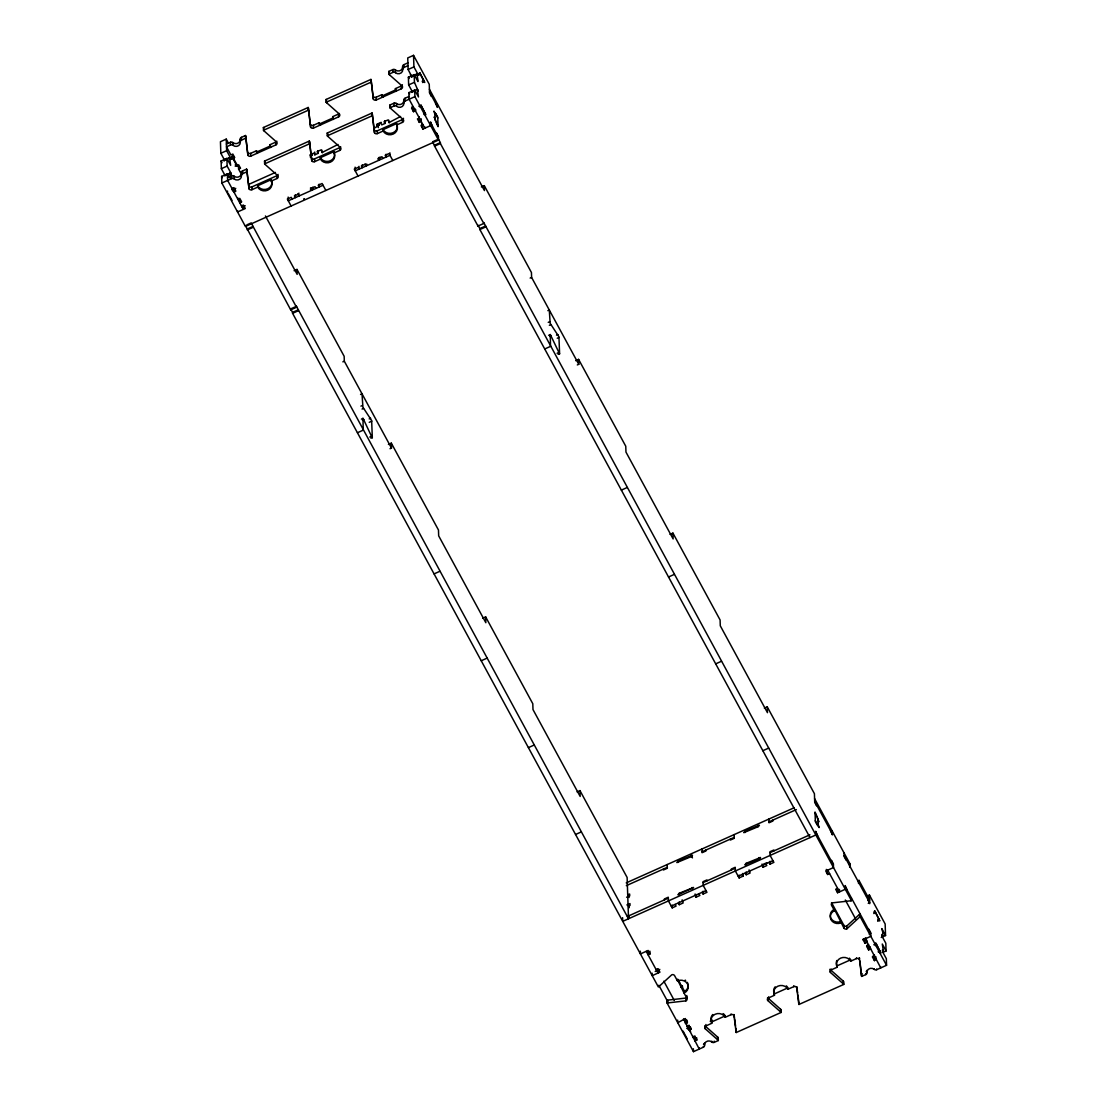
<?xml version="1.0" encoding="UTF-8"?>
<svg xmlns="http://www.w3.org/2000/svg" width="1107" height="1107" viewBox="0 0 1107 1107"><rect width="100%" height="100%" fill="white"/><g stroke="black" fill="none" stroke-linecap="round" stroke-linejoin="round"><path stroke-width="1.5" d="M357.436 432.74L363.221 430.153L362.971 418.238L372.201 437.722M544.727 348.968L550.511 346.38L550.262 334.466L559.602 353.88L558.938 336.777L550.165 323.341L549.293 310.015L547.84 310.666M372.312 437.625L371.648 420.549L362.916 407.224L362.003 393.788L360.55 394.438M364.66 164.389L366.915 164.21M227.502 191.027L227.489 191.871M841.043 921.425A7.528 6.794 -1.9 0 1 830.983 918.367A7.528 6.794 -1.9 0 1 834.443 909.262L843.921 928.026A2.145 1.937 -1.9 0 0 846.8 928.898L846.703 926.116L859.586 914.271A2.145 1.937 -1.9 0 1 860.097 913.953L860.194 916.734L886.555 965.29L876.689 969.704A2.145 1.937 -1.9 0 1 874.239 969.358A4.303 3.874 -1.9 0 0 866.961 972.61A2.145 1.937 -1.9 0 1 865.771 974.589L861.689 976.402A2.145 1.937 -1.9 0 1 861.509 975.876L859.309 958.067M846.8 928.898L859.682 917.053A2.145 1.937 -1.9 0 1 860.194 916.734M299.001 193.185C296.026 194.832 299.776 194.334 299.222 195.897L298.281 194.168L294.42 195.884L295.361 197.627L295.278 194.846M310.444 189.477L313.073 188.093L312.797 187.125M378.179 159.173L380.407 157.54L379.203 157.319M678.19 861.038L676.875 862.588L691.238 856.61L692.498 855.213L678.19 861.038L678.231 862.422M745.122 831.108L743.807 832.658L758.17 826.666L759.43 825.269L745.122 831.108L745.163 832.492M679.269 893.252L677.954 894.802L693.605 887.482L679.269 893.252L679.311 894.636M746.201 863.308L744.886 864.858L759.25 858.88L760.523 857.482L746.201 863.308L746.256 864.692M228.208 142.748L226.243 139.122L220.445 141.71L220.833 153.278L224.375 159.782M431.398 95.479L431.426 96.406L429.544 92.933L429.253 84.298L413.534 55.35L407.736 57.938L408.123 69.492L411.915 76.909M226.409 144.048L230.477 142.236A2.145 1.937 -1.9 0 1 232.927 142.582A4.303 3.874 -1.9 0 0 240.205 139.316A2.145 1.937 -1.9 0 1 241.395 137.351L245.477 135.524A2.145 1.937 -1.9 0 1 245.657 136.064L247.913 155.243A2.145 1.937 -1.9 0 0 250.777 156.115L275.878 144.892A2.145 1.937 -1.9 0 0 276.875 142.291L263.84 130.737A2.145 1.937 -1.9 0 1 263.494 130.28L263.397 127.513L308.189 107.476A2.145 1.937 -1.9 0 1 308.383 108.002L310.624 127.194A2.145 1.937 -1.9 0 0 313.502 128.066L338.604 116.844A2.145 1.937 -1.9 0 0 339.586 114.242L326.565 102.688A2.145 1.937 -1.9 0 1 326.205 102.231L326.122 99.45L370.914 79.413A2.145 1.937 -1.9 0 1 371.094 79.953L373.35 99.132A2.145 1.937 -1.9 0 0 376.214 100.017L401.315 88.781A2.145 1.937 -1.9 0 0 402.311 86.18L389.277 74.639A2.145 1.937 -1.9 0 1 388.931 74.169L388.834 71.401L392.902 69.575A2.145 1.937 -1.9 0 1 395.351 69.921A4.303 3.874 -1.9 0 0 402.644 66.669A2.145 1.937 -1.9 0 1 403.834 64.69L407.902 62.878M241.395 137.351L241.492 140.119A2.145 1.937 -1.9 0 0 240.302 142.097A4.303 3.874 -1.9 0 1 233.024 145.349A2.145 1.937 -1.9 0 0 230.574 145.003L226.492 146.83L230.906 154.938L232.83 154.067L234.712 157.54L231.626 158.924M241.492 140.119L245.56 138.306L245.477 135.524M263.494 130.28L308.286 110.243L308.189 107.476M326.205 102.231L371.011 82.195L370.914 79.413M388.931 74.169L392.999 72.356A2.145 1.937 -1.9 0 1 395.448 72.702A4.303 3.874 -1.9 0 0 402.727 69.437A2.145 1.937 -1.9 0 1 403.93 67.472L403.834 64.69M403.93 67.472L407.999 65.645M220.833 153.278L226.631 150.677L226.243 139.122M408.123 69.492L413.921 66.904L413.534 55.35M226.893 158.384L227.143 166.092L230.92 173.038L225.122 175.626L221.358 168.679L221.096 160.972L226.893 158.384L230.657 165.33L229.523 157.748L225.178 159.685M412.413 91.853L408.649 84.907L408.386 77.199L414.184 74.612L417.948 81.558L417.892 79.718L416.813 73.961L411.195 76.881M224.61 160.224L230.394 157.623L226.631 150.677M413.354 75.802L417.699 73.851L413.921 66.904M231.169 157.457L232.622 156.807L236.677 164.265M418.46 73.685L419.913 73.034C429.903 91.812 421.712 77.67 419.913 73.034M231.225 158.841L232.664 158.19L237.327 166.437L236.732 164.376M418.515 75.068L419.954 74.418M247.816 152.475A2.145 1.937 -1.9 0 0 250.694 153.347L256.478 150.76A7.528 6.794 -1.9 0 0 257.723 152.379M270.592 147.494A7.528 6.794 -1.9 0 0 270.039 146.096L269.997 144.713L275.781 142.111A2.145 1.937 -1.9 0 0 276.792 141.184M310.527 124.413A2.145 1.937 -1.9 0 0 313.406 125.285L319.203 122.697A7.528 6.794 -1.9 0 0 320.822 124.676M333.318 119.431A7.528 6.794 -1.9 0 0 332.764 118.048L332.709 116.65L338.507 114.063A2.145 1.937 -1.9 0 0 339.309 113.454M373.253 96.364A2.145 1.937 -1.9 0 0 376.131 97.236L381.915 94.649A7.528 6.794 -1.9 0 0 383.548 96.613M396.043 91.383A7.528 6.794 -1.9 0 0 395.476 89.985L395.434 88.602L401.232 86.014A2.145 1.937 -1.9 0 0 402.381 84.713M257.405 153.389A7.528 6.794 -1.9 0 1 256.52 152.143L270.039 146.096M320.131 125.34A7.528 6.794 -1.9 0 1 319.245 124.081L332.764 118.048M382.842 97.278A7.528 6.794 -1.9 0 1 381.97 96.032L395.476 89.985M221.358 168.679L227.143 166.092M408.649 84.907L414.433 82.319L414.184 74.612M235.224 164.915L236.303 164.417M422.154 81.295L423.967 80.493L424.009 81.876L422.556 82.527M235.265 166.299L238.642 164.791L240.537 168.264L238.6 169.122L240.33 172.305L242.267 171.447M436.518 133.836L436.49 132.909L438.386 136.382L438.51 140.077L245.422 226.451L221.843 183.015L221.621 176.387L227.405 173.799L229.536 177.701M424.797 126.807L424.853 128.191L409.133 99.243L408.912 92.614L414.696 90.027L418.474 96.973L417.325 89.376L411.776 92.407M224.251 175.736L230.035 173.149L230.989 174.892L230.92 173.038M227.544 177.646L231.612 175.819A2.145 1.937 -1.9 0 1 234.061 176.165A4.303 3.874 -1.9 0 0 241.34 172.913A2.145 1.937 -1.9 0 1 242.53 170.935L246.598 169.122A2.145 1.937 -1.9 0 1 246.792 169.648L249.033 188.84A2.145 1.937 -1.9 0 0 251.912 189.712L257.71 187.125A7.528 6.794 -1.9 0 0 267.769 190.183A7.528 6.794 -1.9 0 0 271.229 181.078L271.173 179.694L257.654 185.741L257.71 187.125M271.229 181.078L277.013 178.49A2.145 1.937 -1.9 0 0 278.009 175.888L264.974 164.334A2.145 1.937 -1.9 0 1 264.628 163.878L264.531 161.096L309.323 141.059A2.145 1.937 -1.9 0 1 309.517 141.599L311.759 160.778A2.145 1.937 -1.9 0 0 314.637 161.664L320.421 159.062A7.528 6.794 -1.9 0 0 330.481 162.12A7.528 6.794 -1.9 0 0 333.94 153.015L333.899 151.631L320.38 157.678L320.421 159.062M333.94 153.015L339.738 150.427A2.145 1.937 -1.9 0 0 340.721 147.826L327.7 136.286A2.145 1.937 -1.9 0 1 327.34 135.815L327.243 133.048L372.049 113.011A2.145 1.937 -1.9 0 1 372.229 113.551L374.484 132.729A2.145 1.937 -1.9 0 0 377.349 133.601L383.147 131.013A7.528 6.794 -1.9 0 0 393.206 134.072A7.528 6.794 -1.9 0 0 396.666 124.966L396.61 123.583L383.105 129.63L383.147 131.013M396.666 124.966L402.45 122.379A2.145 1.937 -1.9 0 0 403.446 119.777L390.411 108.223A2.145 1.937 -1.9 0 1 390.065 107.766L389.968 104.999L394.037 103.172A2.145 1.937 -1.9 0 1 396.486 103.518A4.303 3.874 -1.9 0 0 403.778 100.253A2.145 1.937 -1.9 0 1 404.968 98.288L409.037 96.461M221.843 183.015L231.709 178.601A2.145 1.937 -1.9 0 1 234.158 178.947A4.303 3.874 -1.9 0 0 241.437 175.681A2.145 1.937 -1.9 0 1 242.627 173.716L242.53 170.935M242.627 173.716L246.695 171.889L246.598 169.122M264.628 163.878L309.42 143.841L309.323 141.059M327.34 135.815L372.132 115.778L372.049 113.011M390.065 107.766L394.134 105.94A2.145 1.937 -1.9 0 1 396.583 106.286A4.303 3.874 -1.9 0 0 403.861 103.034A2.145 1.937 -1.9 0 1 405.051 101.055L404.968 98.288M405.051 101.055L414.917 96.641L414.696 90.027M232.027 188.522L233.964 187.664L235.846 191.137L233.923 192.009L233.868 190.612M413.534 107.351L411.596 108.209L413.492 111.682L415.416 110.825L415.374 109.427M376.657 124.344L381.195 122.324M231.903 189.823L233.715 189.02L234.795 191.013M310.029 154.814L313.89 153.084L314.831 154.814L318.041 153.375L317.958 150.607M418.833 106.217L421.006 105.248C430.997 124.261 422.736 109.579 421.006 105.248M232.664 189.754L235.763 188.37M310.112 155.52L312.382 155.146L310.168 156.903M377.058 125.575L379.314 125.202L373.875 128.412M232.664 190.888L233.757 190.404L234.601 191.968M419.968 107.116L421.047 106.632M248.812 184.343L275.463 172.429M337.995 144.464L321.943 152.572L321.86 150.109M384.89 120.663L384.987 123.444L381.763 124.883L380.822 123.14L376.961 124.87L378.469 127.651M400.54 116.484L388.875 122.642L388.792 120.179M248.95 186.059A2.145 1.937 -1.9 0 0 251.815 186.945L276.916 175.709A2.145 1.937 -1.9 0 0 278.078 174.394M311.662 158.01A2.145 1.937 -1.9 0 0 314.54 158.882L339.641 147.66A2.145 1.937 -1.9 0 0 340.652 146.705M374.387 129.962A2.145 1.937 -1.9 0 0 377.266 130.834L402.367 119.598A2.145 1.937 -1.9 0 0 403.502 118.297M423.594 113.343L425.046 112.693L425.157 114.201L424.009 114.561M419.304 116.678L419.345 118.062L417.422 118.919L419.304 122.393L421.241 121.535L421.144 118.753M241.464 205.902L243.402 205.044L245.284 208.517L237.562 211.963L237.521 210.814M422.971 124.717L421.034 125.589L422.916 129.062L430.637 125.603L430.512 121.908L432.436 126.309M242.101 207.12L245.187 205.736M310.403 188.093L311.205 187.733M323.036 185.243L288.29 200.796L288.166 197.088M303.622 198.997L304.425 198.637M246.833 224.873L251.178 222.922L296.496 307.248L290.698 309.835L245.394 225.524M437.03 139.8L432.685 141.751L434.594 146.152L477.989 226.063L483.787 223.476L483.745 222.549L851.435 900.6A2.145 1.937 -1.9 0 1 850.84 900.78L832.644 902.828A2.145 1.937 -1.9 0 0 831.661 905.429L834.484 910.646A7.528 6.794 -1.9 0 0 831.039 919.751A7.528 6.794 -1.9 0 0 841.099 922.809M247.276 228.997L253.074 226.409M434.567 145.225L440.365 142.623L438.469 139.15M247.304 229.924L253.102 227.322M434.594 146.152L440.392 143.55L440.365 142.623M294.088 270.717L296.98 269.416L344.152 356.288L344.319 361.214L391.477 448.072L390.024 448.722M481.379 186.945L484.271 185.644L531.443 272.516L531.609 277.442L578.767 364.3L577.314 364.95M290.698 309.835L290.671 308.908L296.455 306.321L628.513 918.768L628.098 906.287L630.021 905.415L629.966 903.575L626.88 904.945M704.467 1043.361L704.522 1045.271A2.145 1.937 -1.9 0 1 703.332 1047.236L693.466 1051.65L667.106 1003.094A2.145 1.937 -1.9 0 1 667.701 1002.914L685.897 1000.866A2.145 1.937 -1.9 0 0 686.88 998.265L684.057 993.048A7.528 6.794 -1.9 0 0 687.502 983.943A7.528 6.794 -1.9 0 0 677.442 980.885L674.62 975.682A2.145 1.937 -1.9 0 0 671.741 974.81L658.859 986.641A2.145 1.937 -1.9 0 1 658.347 986.96L292.58 313.309L292.552 312.382L298.35 309.794M810.02 837.584L479.871 229.536L479.843 228.609L485.641 226.022M292.58 313.309L298.378 310.721M479.871 229.536L485.669 226.949M342.866 361.864L344.319 361.214M530.156 278.092L531.609 277.442M360.951 406.131L362.39 405.48M548.242 322.358L549.681 321.763M362.072 409.064L363.525 408.428M549.363 325.292L550.816 324.642M361.38 419.11L362.833 418.46M548.671 335.324L550.124 334.688M362.446 420.217L363.899 419.567M549.736 336.445L551.189 335.795M369.198 418.903L370.637 418.252M556.489 335.13L557.983 334.563M369.24 422.32L371.772 421.186M557.25 338.23L559.063 337.414M369.807 437.03L371.246 436.393M557.098 353.258L558.537 352.621M370.873 438.151L372.326 437.5M558.163 354.378L559.616 353.77M388.419 444.447L391.311 443.146L438.469 530.004L438.676 535.857L485.835 622.715L485.641 616.876L482.735 618.176M575.709 360.674L578.601 359.374L625.759 446.232L625.967 452.085L673.125 538.943L672.931 533.104L670.026 534.39M434.069 573.896L439.866 571.295M621.359 490.124L627.157 487.523M481.241 660.768L487.025 658.153M668.531 576.996L674.315 574.381M528.399 747.626L534.197 745.025M715.689 663.854L721.487 661.253M577.065 791.892L579.957 790.606L627.129 877.464L627.711 894.885L629.122 897.486M764.356 708.12L767.248 706.833L814.42 793.691L814.71 802.326L816.592 805.799L816.565 804.872M575.557 834.484L581.355 831.883M762.848 750.712L768.645 748.111M626.23 882.874L794.093 807.792M626.327 885.642L667.286 867.321M702.046 851.781L734.232 837.376M768.978 821.837L796.348 809.591M627.711 894.885L629.648 894.013L629.703 895.867L626.617 897.251M627.365 916.471L668.324 898.137M703.083 882.597L735.269 868.206M770.015 852.653L809.923 834.803M766.708 862.768L762.848 864.498L762.944 867.279L766.805 865.549L765.864 863.806M671.257 906.121L706.003 890.582M738.189 876.191L772.949 860.637M664.463 899.866L664.435 898.939L668.296 897.21L668.42 900.918L672.198 907.865L676.059 906.135L675.118 904.405M678.328 902.966L679.269 904.696L683.144 902.966L682.147 899.853M695.016 894.082L696.012 897.21L699.873 895.48L698.932 893.75M702.142 892.311L703.083 894.041L706.944 892.325L703.18 885.365L703.056 881.67L706.916 879.94L706.944 880.868M731.409 869.922L731.367 869.009L735.228 867.279L735.352 870.974L739.13 877.92L742.991 876.191L742.894 873.423M745.274 873.022L746.215 874.751L750.076 873.036L749.079 869.908M769.074 862.367L770.029 864.11L773.89 862.381L770.112 855.434L769.988 851.726L773.848 850.01L773.876 850.923M649.934 951.176L650.017 953.943L648.093 954.815L647.996 952.034M831.509 861.315L831.482 860.388L833.377 863.861L833.502 867.57L825.767 871.015L827.662 874.488L829.586 873.631M656.105 969.58L658.042 968.722L659.924 972.195L652.203 975.641L652.12 973.178M837.612 888.395L835.674 889.267L837.57 892.74L845.291 889.281L845.167 885.586L847.076 889.986M655.206 971.489L659.827 969.414M866.546 896.324L869.438 895.037L885.157 923.985L885.545 935.54L881.214 937.491M868.165 900.614L869.604 899.963L858.963 880.369A2.145 1.937 -1.9 0 0 858.451 880.688L858.548 883.455A2.145 1.937 -1.9 0 1 859.06 883.137L858.963 880.369M680.957 987.153L682.41 986.517M868.248 903.381L869.701 902.745L844.157 855.683M873.714 912.126L875.153 911.49L879.788 920.899L874.572 910.715L875.208 912.874L873.755 913.524M877.754 919.585L879.207 918.935M877.685 920.761L879.138 920.111L879.083 918.727M877.796 920.969L879.249 920.332M869.286 934.211L870.739 933.561L845.194 886.499M685.454 1018.551L677.747 1022.702L677.664 1020.101M866.864 940.313L866.933 942.403L864.996 943.261L863.114 939.788L870.835 936.328L870.711 932.634L868.829 929.16L868.857 930.088M687.309 1021.152L687.364 1022.716L685.427 1023.574L685.33 1020.806L686.907 1020.101M864.996 943.261L864.899 940.493L866.228 939.898M689.066 1025.207L687.156 1026.77L687.115 1025.552M870.171 946.997L870.545 949.059L868.608 949.917L866.726 946.443L868.635 944.894M686.783 1028.431L690.394 1026.812M868.608 949.917L868.525 947.149L869.479 946.72M873.824 944.769L876.246 943.69L880.826 953.141L875.623 942.915L876.287 945.074L875.208 945.558M687.917 1029.344L688.997 1028.846L690.574 1031.752M690.92 1027.808L690.976 1029.372L689.038 1030.243L688.291 1026.715L689.869 1029.164M710.196 1021.207L712.479 1020.184M704.522 1045.271A4.303 3.874 -1.9 0 1 711.815 1042.005A2.145 1.937 -1.9 0 0 714.264 1042.351L718.332 1040.525A2.145 1.937 -1.9 0 0 717.986 1040.068L704.951 1028.528A2.145 1.937 -1.9 0 1 705.934 1025.926L711.732 1023.325L711.69 1021.941L725.196 1015.894A7.528 6.794 -1.9 0 0 723.162 1013.597M774.457 995.276L774.402 993.892L787.921 987.845L787.963 989.229A7.528 6.794 -1.9 0 0 777.903 986.171A7.528 6.794 -1.9 0 0 774.457 995.276L768.659 997.864A2.145 1.937 -1.9 0 0 767.677 1000.465L780.698 1012.019A2.145 1.937 -1.9 0 1 781.044 1012.476L736.252 1032.513A2.145 1.937 -1.9 0 1 736.072 1031.987L733.872 1014.524M796.611 986.821L798.784 1003.924A2.145 1.937 -1.9 0 0 798.977 1004.464L843.769 984.427A2.145 1.937 -1.9 0 0 843.423 983.957L830.388 972.416A2.145 1.937 -1.9 0 1 831.385 969.815L837.169 967.227L837.127 965.83L850.646 959.797A7.528 6.794 -1.9 0 0 849.401 958.164M711.732 1023.325A7.528 6.794 -1.9 0 1 715.191 1014.233A7.528 6.794 -1.9 0 1 725.251 1017.278L731.035 1014.69A2.145 1.937 -1.9 0 1 733.913 1015.562M787.963 989.229L793.761 986.641A2.145 1.937 -1.9 0 1 796.639 987.513M837.169 967.227A7.528 6.794 -1.9 0 1 840.628 958.122A7.528 6.794 -1.9 0 1 850.688 961.18L856.486 958.579A2.145 1.937 -1.9 0 1 859.35 959.465M878.238 951.799L880.176 950.927L880.217 952.311M878.474 951.951L880.286 951.148M879.608 952.85L880.342 952.532M883.178 952.255L886.07 950.955L885.808 943.247L882.044 936.301L881.975 934.446L882.916 936.19L882.777 932.177L881.781 928.593L885.545 935.54M694.878 1035.917L692.968 1037.48L692.927 1036.097M876.343 959.077L874.433 960.627L872.537 957.154L874.475 956.296L874.433 954.912M696.718 1037.84L696.787 1040.082L694.864 1040.954L694.767 1038.172L695.736 1037.743M874.433 960.627L874.336 957.859L876.149 957.043M716.713 1038.435L718.235 1037.757A2.145 1.937 -1.9 0 0 717.889 1037.301L704.855 1025.746L704.951 1028.528M861.689 976.402L861.855 973.523M759.084 857.551L759.125 858.935M692.138 887.496L692.193 888.879M667.106 1003.094L667.009 1000.327A2.145 1.937 -1.9 0 1 667.604 1000.147L685.8 998.085A2.145 1.937 -1.9 0 0 686.894 996.964M830.112 969.123A2.145 1.937 -1.9 0 0 830.292 969.635L843.326 981.189A2.145 1.937 -1.9 0 1 843.672 981.646L843.769 984.427M767.58 997.698L780.601 1009.238A2.145 1.937 -1.9 0 1 780.961 1009.709L781.044 1012.476M232.622 156.807L232.055 156.308L232.664 158.19M233.715 189.02L233.19 188.425L233.757 190.404M672.931 533.104L720.09 619.962L720.283 625.801L767.455 712.673L767.248 706.833M429.419 89.238L484.437 190.57L484.271 185.644M814.586 798.617L850.204 864.235L850.301 867.002A2.145 1.937 -1.9 0 1 849.706 867.182L849.609 864.415A2.145 1.937 -1.9 0 0 850.204 864.235M429.516 92.006L437.376 106.493M814.683 801.399L832.367 833.972M416.813 73.961L417.754 75.705L417.699 73.851M437.763 118.048L433.986 111.087L434.996 114.671M815.07 812.953L818.903 821.74L817.962 820.01M435.134 118.684L434.179 116.941L438.026 125.755M818.087 824.009L819.097 827.607L815.319 820.661M410.462 74.612L411.721 76.937M414.433 82.319L418.28 91.12L417.325 89.376M886.07 950.955L882.293 944.008L883.441 951.605L882.5 949.861L882.556 951.716L886.333 958.662L886.555 965.29M408.386 77.199L409.092 78.5M430.554 122.835L438.414 137.31M815.721 832.215L833.405 864.788M414.917 96.641L438.51 140.077M440.392 143.55L483.787 223.476M408.912 92.614L409.618 93.915M845.319 900.005L855.808 919.308M415.25 109.219L415.72 110.063M479.843 228.609L477.961 225.136L477.989 226.063M827.704 870.157L839.493 891.868L839.41 889.405M412.136 106.59L413.492 111.682M421.573 123.97L422.916 129.062M826.306 869.396L827.662 874.488M863.958 938.75L864.899 940.493M867.334 944.977L868.525 947.149M873.271 955.908L874.336 957.859M843.921 928.026L843.825 925.244L831.565 902.662L831.661 905.429M389.415 122.752L387.907 119.971L384.046 121.701L384.987 123.444M392.805 160.515L389.041 153.569L385.167 155.298L386.122 157.028L386.025 154.26M382.897 158.481L381.957 156.737L378.096 158.467L379.037 160.197L378.995 158.813M762.944 867.279L761.948 864.152M742.05 874.461L742.991 876.191M358.059 176.068L354.282 169.122L358.142 167.392L359.083 169.122L358.986 166.354M322.469 152.697L320.961 149.915L317.1 151.645L318.041 153.375M692.47 857.883L691.059 855.282L691.1 856.666M325.873 190.459L322.095 183.513L318.235 185.243L319.176 186.972L319.093 184.205M315.965 188.411L315.025 186.682L311.164 188.398L312.105 190.141L312.049 188.757M292.151 199.066L291.21 197.323L287.35 199.052L291.113 205.999M485.641 616.876L532.799 703.734L532.993 709.573L580.165 796.445L579.957 790.606M234.269 158.536L232.691 155.63L232.733 157.028M239.665 168.472L238.503 166.354L238.6 169.122M265.431 215.948L297.146 274.356L296.98 269.416M678.619 980.428L680.252 983.445M680.902 984.607L681.372 985.479M681.497 985.7L684.334 990.973M677.899 979.294A7.528 6.794 -1.9 0 0 677.401 979.501L684.057 993.048M229.523 157.748L230.464 159.477L230.394 157.623M223.725 160.335L224.14 161.096M629.33 907.671L628.07 905.346L627.738 895.798M230.464 177.701L230.035 173.149M221.096 160.972L222.037 162.715M650.017 953.943L648.135 950.47L640.413 953.93L640.316 951.148M685.468 1019.243L687.364 1022.716M689.094 1025.898L690.976 1029.372M694.905 1036.609L696.787 1040.082M244.052 207.203L243.222 205.681L243.346 209.375L227.627 180.427L227.405 173.799M628.389 915.06L629.343 916.804M240.8 202.069L239.638 199.938L239.735 202.719L241.672 201.848L239.776 198.374L237.853 199.246L237.797 197.849M663.826 981.176L674.301 1000.493M685.33 1020.806L686.202 1022.398M694.767 1038.172L695.874 1040.206M646.211 951.342L658.001 973.053L657.876 969.358M221.621 176.387L222.327 177.687M658.831 985.258L667.701 1001.6M228.056 193.158L232.013 200.45M683.683 1032.319L683.199 1031.184M683.988 1032.886L687.129 1038.684M290.671 308.908L292.552 312.382M859.392 957.707L859.53 958.731M859.793 960.793L860.734 967.975M860.872 968.999L861.509 975.876M796.805 986.794L797.621 992.951M797.884 994.999L798.701 1001.323M734.093 1014.842L734.494 1017.928M734.633 1018.952L735.574 1026.134M735.837 1028.182L736.072 1031.987M371.094 79.953L373.35 99.132M372.229 113.551L374.484 132.729M308.383 108.002L310.624 127.194M309.517 141.599L311.759 160.778M245.657 136.064L247.913 155.243M246.792 169.648L249.033 188.84M865.024 938.224L880.757 967.878L880.729 967.006M876.661 968.999L876.689 969.704M874.212 968.667L874.239 969.358M872.524 956.462L872.537 957.154M869.438 895.037L869.728 903.658L867.819 899.258M866.698 945.752L866.726 946.443M865.799 938.321L865.826 939.013A2.145 1.937 -1.9 0 1 865.383 940.438M866.961 972.61L866.878 970.355A2.145 1.937 -1.9 0 1 866.2 971.476M865.729 973.537L865.771 974.589M863.086 939.096L863.114 939.788M859.586 914.271L859.682 917.053M856.458 957.887L856.486 958.579M851.435 900.6L851.338 897.832A2.145 1.937 -1.9 0 1 850.743 897.998L850.84 900.78M850.646 959.797L850.688 961.18M846.039 859.157L846.066 860.084L844.184 856.61L844.06 852.916M843.326 981.189L843.423 983.957M837.473 889.959L837.57 892.74M832.27 831.191L832.395 834.899L830.471 830.499M834.443 909.262L834.484 910.646M831.357 969.123L831.385 969.815M830.292 969.635L830.388 972.416M817.893 818.17L818.156 825.877M816.952 816.426L815.029 812.026L815.361 821.574L817.243 825.047L817.215 824.134M817.603 835.688L815.679 831.288L815.804 834.996L622.729 921.356L622.604 917.661M798.908 1002.375L798.977 1004.464M798.728 1002.361L798.784 1003.924M793.733 985.77L793.761 986.641M780.601 1009.238L780.698 1012.019M772.838 820.107L772.866 821.034L769.005 822.764L768.881 819.069M769.932 861.329L770.029 864.11M768.618 996.826L768.659 997.864M767.594 998.044L767.677 1000.465M757.991 825.338L758.032 826.735M746.118 871.984L746.215 874.751M739.033 875.153L739.13 877.92M734.135 834.609L734.259 838.303L730.399 840.033L730.357 839.106M736.252 1032.513L736.155 1029.745A2.145 1.937 -1.9 0 1 735.975 1029.206M731.021 1013.998L731.035 1014.69M725.196 1015.894L725.251 1017.278M718.235 1037.757L718.332 1040.525M717.889 1037.301L717.986 1040.068M714.223 1041.133L714.264 1042.351M705.906 850.051L705.934 850.979L702.073 852.694L701.949 849M711.773 1041.147L711.815 1042.005M703 891.273L703.083 894.041M705.892 1024.528L705.934 1025.926M703.319 1046.544L703.332 1047.236M695.916 894.442L696.012 897.21M699.223 1047.817L699.264 1049.062L683.503 1018.952M693.369 1048.758L693.466 1051.65M686.783 995.484L686.88 998.265M685.8 998.085L685.897 1000.866M682.382 985.811L682.438 987.43M679.186 901.928L679.269 904.696M677.401 979.501L677.442 980.885M672.101 905.097L672.198 907.865M667.189 864.553L667.327 868.248L663.453 869.977L663.425 869.05M667.604 1000.147L667.701 1002.914M578.601 359.374L578.767 364.3M437.279 103.712L437.403 107.407L435.48 103.006M435.867 114.561L435.84 113.634L437.735 117.107L438.054 126.668L436.13 122.268M434.926 112.831L435.189 120.538M420.037 73.256L420.079 74.639M421.117 105.456L421.158 106.839M419.207 119.625L419.304 122.393M402.644 66.669L402.727 69.437M403.778 100.253L403.861 103.034M401.232 86.014L401.315 88.781M402.367 119.598L402.45 122.379M395.351 69.921L395.448 72.702M396.486 103.518L396.583 106.286M392.902 69.575L392.999 72.356M394.037 103.172L394.134 105.94M389.277 74.639L389.18 71.858A2.145 1.937 -1.9 0 1 388.834 71.401M390.411 108.223L390.314 105.456A2.145 1.937 -1.9 0 1 389.968 104.999M389.899 152.835L389.982 155.312L355.222 170.852L355.098 167.157M381.915 94.649L381.97 96.032M391.311 443.146L391.477 448.072M377.805 123.832L377.861 125.216M376.131 97.236L376.214 100.017M377.266 130.834L377.349 133.601M366.113 164.569L366.168 165.953L365.227 164.223L361.352 165.953L362.307 167.683L362.21 164.915M338.507 114.063L338.604 116.844M339.641 147.66L339.738 150.427M326.565 102.688L326.468 99.921A2.145 1.937 -1.9 0 1 326.122 99.45M327.7 136.286L327.603 133.504A2.145 1.937 -1.9 0 1 327.243 133.048M319.203 122.697L319.245 124.081M314.734 152.046L314.831 154.814M313.406 125.285L313.502 128.066M314.54 158.882L314.637 161.664M310.873 153.776L310.915 155.16M296.455 306.321L296.496 307.248M275.781 142.111L275.878 144.892M276.916 175.709L277.013 178.49M263.84 130.737L263.743 127.969A2.145 1.937 -1.9 0 1 263.397 127.513M264.974 164.334L264.877 161.567A2.145 1.937 -1.9 0 1 264.531 161.096M256.478 150.76L256.52 152.143M250.694 153.347L250.777 156.115M251.815 186.945L251.912 189.712M240.205 139.316L240.302 142.097M241.34 172.913L241.437 175.681M232.927 142.582L233.024 145.349M234.061 176.165L234.158 178.947M230.477 142.236L230.574 145.003M231.612 175.819L231.709 178.601M246.695 171.889A2.145 1.937 -1.9 0 1 246.889 172.429M309.42 143.841A2.145 1.937 -1.9 0 1 309.614 144.367M372.132 115.778A2.145 1.937 -1.9 0 1 372.326 116.318M396.61 123.583A7.528 6.794 -1.9 0 1 393.165 132.688A7.528 6.794 -1.9 0 1 383.105 129.63M333.899 151.631A7.528 6.794 -1.9 0 1 330.44 160.736A7.528 6.794 -1.9 0 1 320.38 157.678M271.173 179.694A7.528 6.794 -1.9 0 1 267.714 188.799A7.528 6.794 -1.9 0 1 257.654 185.741M846.703 926.116A2.145 1.937 -1.9 0 1 843.825 925.244M687.336 982.338A7.528 6.794 -1.9 0 1 684.001 991.664M685.205 980.11A7.528 6.794 -1.9 0 1 685.634 980.428M861.606 973.634A2.145 1.937 -1.9 0 1 861.412 973.095M704.329 1043.361A2.145 1.937 -1.9 0 1 703.512 1044.316M837.127 965.83A7.528 6.794 -1.9 0 1 836.809 960.53M774.402 993.892A7.528 6.794 -1.9 0 1 775.135 986.835M786.288 985.867A7.528 6.794 -1.9 0 1 787.658 987.402M711.69 1021.941A7.528 6.794 -1.9 0 1 712.756 1014.51M269.997 144.713A7.528 6.794 -1.9 0 1 270.661 146.594M332.709 116.65A7.528 6.794 -1.9 0 1 333.442 119.03M395.434 88.602A7.528 6.794 -1.9 0 1 395.988 89.999M245.56 138.306A2.145 1.937 -1.9 0 1 245.754 138.832M308.286 110.243A2.145 1.937 -1.9 0 1 308.479 110.783M371.011 82.195A2.145 1.937 -1.9 0 1 371.191 82.721M865.826 939.013A4.303 3.874 -1.9 0 1 865.826 938.155"/></g></svg>
